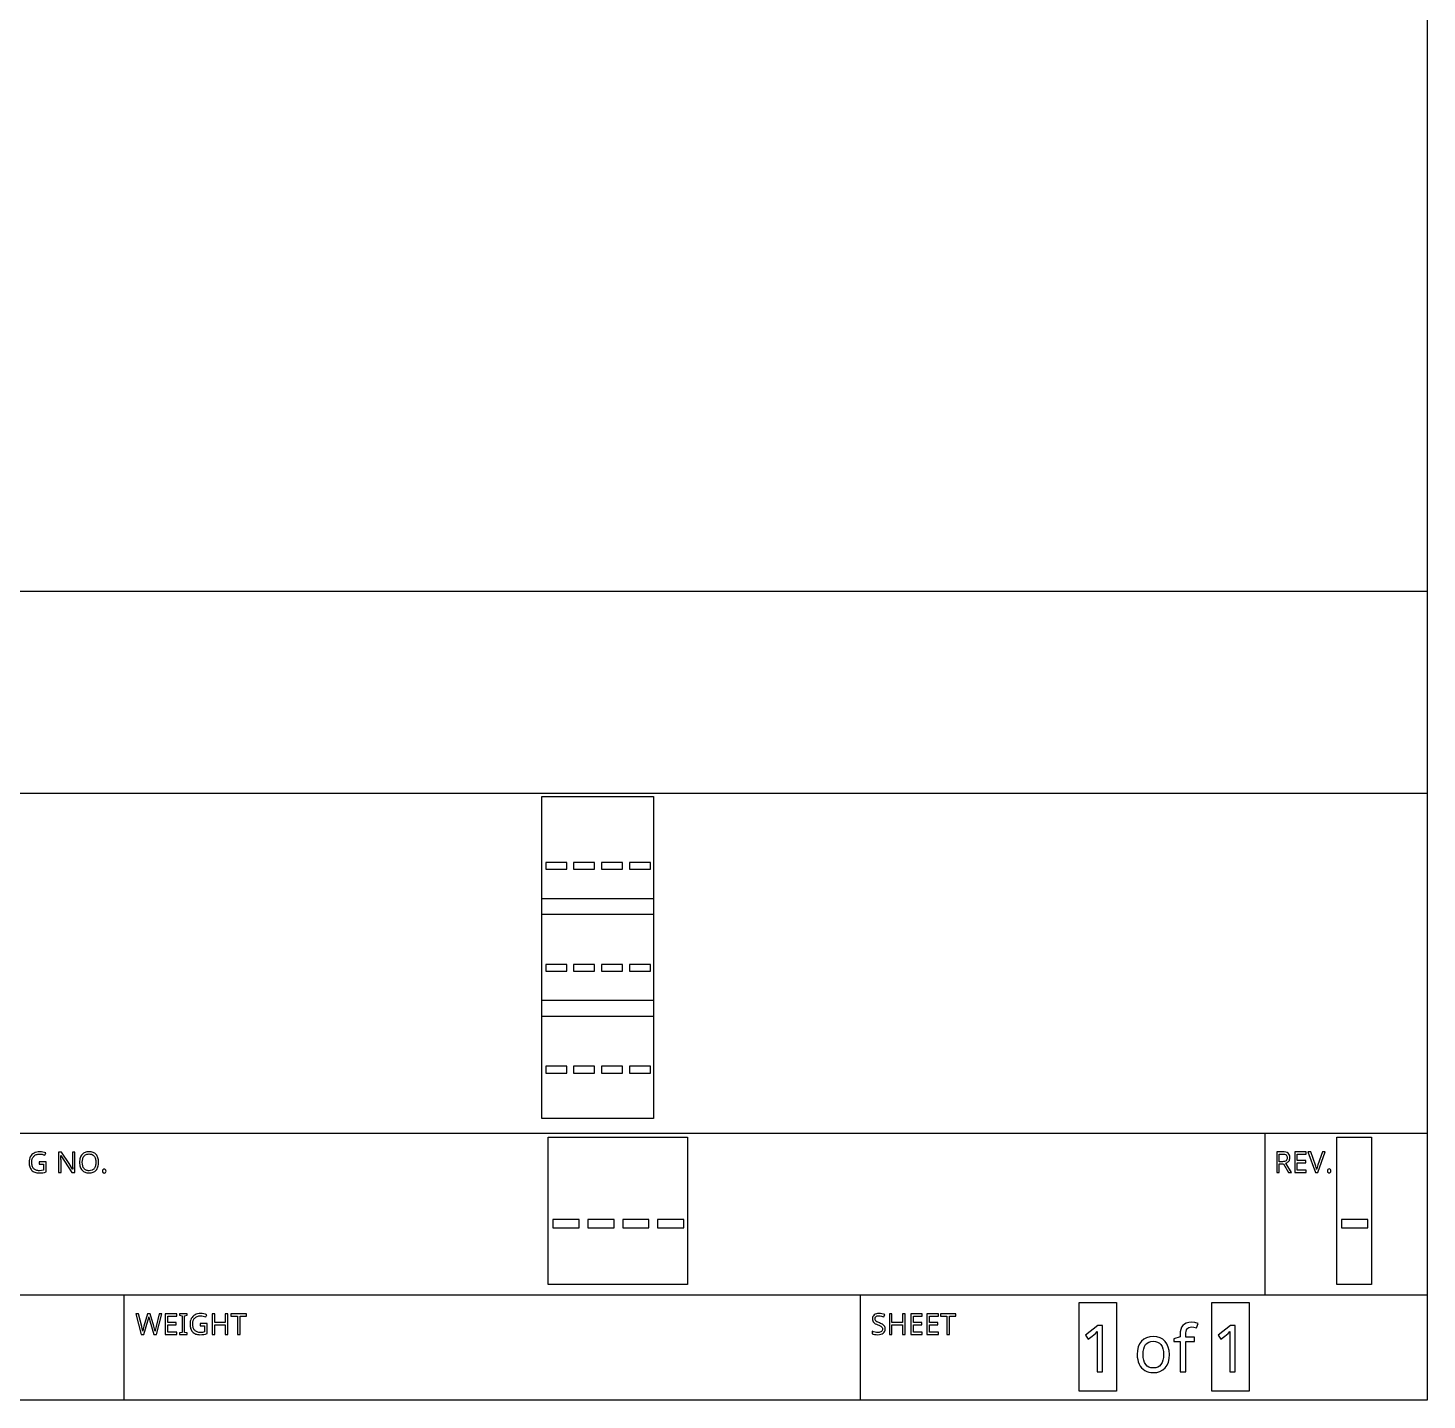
# Model space of a CAD drawing. Extents: x 20 to 297, y 10 to 200.
# Drawn here: x 231.1 to 297, y 10 to 74.6 of the extents above; entities that cross this region are included whole.
import ezdxf

# ---------------------------------------------------------------- set-up
doc = ezdxf.new("R2010")
doc.units = 0
doc.header["$LTSCALE"] = 12.7
doc.header["$MEASUREMENT"] = 0
doc.layers.add('BORDER_FRAME', color=7, linetype='CONTINUOUS')
doc.layers.add('TITLE_BLOCK', color=7, linetype='CONTINUOUS')

msp = doc.modelspace()

# ---------------------------------------------------------------- linework, layer by layer
at = {"layer": 'BORDER_FRAME'}
for p, q in [((297, 200), (297, 10)), ((297, 10), (20, 10))]:
    msp.add_line(p, q, dxfattribs=at)
at = {"layer": 'TITLE_BLOCK'}
for p, q in [((218.895, 48.1), (297, 48.1)), ((218.895, 38.575), (297, 38.575)), ((218.895, 22.573), (297, 22.573)), ((289.38, 14.953), (289.38, 22.573)), ((218.895, 14.953), (297, 14.953)), ((235.659, 10), (235.659, 14.953)), ((270.33, 10), (270.33, 14.953))]:
    msp.add_line(p, q, dxfattribs=at)
at = {"layer": 'TITLE_BLOCK', "color": 254}
for points in [[(255.319, 32.868), (255.319, 38.427), (260.574, 38.427), (260.574, 32.868), (255.319, 32.868)], [(255.319, 28.067), (255.319, 33.627), (260.574, 33.627), (260.574, 28.067), (255.319, 28.067)], [(255.319, 23.267), (255.319, 28.826), (260.574, 28.826), (260.574, 23.267), (255.319, 23.267)], [(255.615, 15.439), (255.615, 22.388), (262.183, 22.388), (262.183, 15.439), (255.615, 15.439)], [(292.749, 15.439), (292.749, 22.388), (294.391, 22.388), (294.391, 15.439), (292.749, 15.439)], [(280.624, 10.423), (280.624, 14.593), (282.374, 14.593), (282.374, 10.423), (280.624, 10.423)], [(286.871, 10.423), (286.871, 14.593), (288.622, 14.593), (288.622, 10.423), (286.871, 10.423)]]:
    msp.add_lwpolyline(points, close=True, dxfattribs=at)
at = {"layer": 'TITLE_BLOCK'}
for points in [[(255.503, 34.999), (256.491, 34.999), (256.491, 35.318), (255.503, 35.318), (255.503, 34.999)], [(256.816, 34.999), (257.805, 34.999), (257.805, 35.318), (256.816, 35.318), (256.816, 34.999)], [(258.13, 34.999), (259.119, 34.999), (259.119, 35.318), (258.13, 35.318), (258.13, 34.999)], [(259.443, 34.999), (260.432, 34.999), (260.432, 35.318), (259.443, 35.318), (259.443, 34.999)], [(255.503, 30.198), (256.491, 30.198), (256.491, 30.517), (255.503, 30.517), (255.503, 30.198)], [(256.816, 30.198), (257.805, 30.198), (257.805, 30.517), (256.816, 30.517), (256.816, 30.198)], [(258.13, 30.198), (259.119, 30.198), (259.119, 30.517), (258.13, 30.517), (258.13, 30.198)], [(259.443, 30.198), (260.432, 30.198), (260.432, 30.517), (259.443, 30.517), (259.443, 30.198)], [(255.503, 25.398), (256.491, 25.398), (256.491, 25.717), (255.503, 25.717), (255.503, 25.398)], [(256.816, 25.398), (257.805, 25.398), (257.805, 25.717), (256.816, 25.717), (256.816, 25.398)], [(258.13, 25.398), (259.119, 25.398), (259.119, 25.717), (258.13, 25.717), (258.13, 25.398)], [(259.443, 25.398), (260.432, 25.398), (260.432, 25.717), (259.443, 25.717), (259.443, 25.398)], [(231.644, 21.221), (231.644, 21.112), (231.857, 21.112), (231.857, 20.824), (231.763, 20.807), (231.667, 20.801), (231.667, 20.801), (231.623, 20.802), (231.582, 20.807), (231.544, 20.815), (231.509, 20.825), (231.509, 20.825), (231.476, 20.84), (231.446, 20.857), (231.419, 20.878), (231.394, 20.901), (231.394, 20.901), (231.372, 20.928), (231.353, 20.957), (231.337, 20.989), (231.324, 21.024), (231.324, 21.024), (231.314, 21.062), (231.306, 21.104), (231.302, 21.147), (231.301, 21.194), (231.301, 21.194), (231.306, 21.28), (231.324, 21.357), (231.324, 21.357), (231.338, 21.392), (231.355, 21.424), (231.375, 21.454), (231.398, 21.481), (231.398, 21.481), (231.424, 21.506), (231.451, 21.527), (231.482, 21.545), (231.514, 21.56), (231.514, 21.56), (231.55, 21.571), (231.587, 21.58), (231.627, 21.585), (231.669, 21.586), (231.669, 21.586), (231.731, 21.583), (231.793, 21.572), (231.856, 21.555), (231.92, 21.53), (231.92, 21.53), (231.966, 21.637), (231.898, 21.662), (231.827, 21.68), (231.753, 21.69), (231.677, 21.694), (231.677, 21.694), (231.602, 21.69), (231.532, 21.679), (231.467, 21.66), (231.407, 21.633), (231.407, 21.633), (231.354, 21.6), (231.307, 21.56), (231.307, 21.56), (231.267, 21.513), (231.233, 21.46), (231.233, 21.46), (231.207, 21.401), (231.188, 21.337), (231.177, 21.268), (231.173, 21.194), (231.173, 21.194), (231.175, 21.137), (231.18, 21.083), (231.19, 21.032), (231.203, 20.984), (231.203, 20.984), (231.22, 20.94), (231.241, 20.899), (231.266, 20.861), (231.295, 20.827), (231.295, 20.827), (231.326, 20.796), (231.361, 20.769), (231.399, 20.746), (231.441, 20.728), (231.441, 20.728), (231.485, 20.714), (231.533, 20.703), (231.584, 20.697), (231.638, 20.695), (231.638, 20.695), (231.737, 20.698), (231.823, 20.708), (231.823, 20.708), (231.902, 20.723), (231.98, 20.745), (231.98, 20.745), (231.98, 21.221), (231.644, 21.221)], [(233.336, 20.709), (233.336, 21.68), (233.222, 21.68), (233.222, 21.132), (233.222, 21.106), (233.223, 21.074), (233.224, 21.035), (233.226, 20.99), (233.226, 20.99), (233.228, 20.946), (233.229, 20.912), (233.23, 20.889), (233.231, 20.876), (233.231, 20.876), (233.226, 20.876), (233.057, 21.14), (232.738, 21.633), (232.708, 21.68), (232.566, 21.68), (232.566, 20.709), (232.679, 20.709), (232.679, 21.251), (232.679, 21.298), (232.677, 21.348), (232.675, 21.403), (232.671, 21.461), (232.671, 21.461), (232.668, 21.515), (232.673, 21.515), (233.193, 20.709), (233.336, 20.709)], [(234.448, 21.196), (234.446, 21.252), (234.44, 21.306), (234.431, 21.357), (234.418, 21.404), (234.418, 21.404), (234.401, 21.448), (234.381, 21.49), (234.358, 21.527), (234.33, 21.562), (234.33, 21.562), (234.299, 21.593), (234.265, 21.62), (234.228, 21.643), (234.189, 21.662), (234.189, 21.662), (234.146, 21.676), (234.101, 21.687), (234.053, 21.693), (234.001, 21.695), (234.001, 21.695), (233.948, 21.693), (233.899, 21.687), (233.852, 21.676), (233.809, 21.662), (233.809, 21.662), (233.769, 21.644), (233.732, 21.621), (233.698, 21.595), (233.667, 21.564), (233.667, 21.564), (233.64, 21.53), (233.616, 21.492), (233.596, 21.451), (233.579, 21.407), (233.579, 21.407), (233.567, 21.359), (233.558, 21.308), (233.553, 21.254), (233.551, 21.197), (233.551, 21.197), (233.553, 21.139), (233.558, 21.084), (233.567, 21.032), (233.58, 20.984), (233.58, 20.984), (233.597, 20.94), (233.617, 20.899), (233.64, 20.861), (233.668, 20.826), (233.668, 20.826), (233.699, 20.795), (233.732, 20.769), (233.769, 20.746), (233.809, 20.728), (233.809, 20.728), (233.852, 20.714), (233.899, 20.703), (233.948, 20.697), (234, 20.695), (234, 20.695), (234.051, 20.697), (234.1, 20.704), (234.145, 20.714), (234.188, 20.728), (234.188, 20.728), (234.228, 20.747), (234.265, 20.77), (234.299, 20.797), (234.33, 20.829), (234.33, 20.829), (234.357, 20.864), (234.381, 20.902), (234.401, 20.943), (234.418, 20.987), (234.418, 20.987), (234.431, 21.034), (234.44, 21.085), (234.446, 21.139), (234.448, 21.196), (234.448, 21.196)], [(233.68, 21.196), (233.685, 21.286), (233.7, 21.364), (233.7, 21.364), (233.725, 21.432), (233.761, 21.487), (233.761, 21.487), (233.783, 21.511), (233.807, 21.531), (233.833, 21.548), (233.862, 21.562), (233.862, 21.562), (233.893, 21.573), (233.927, 21.581), (233.963, 21.586), (234.001, 21.588), (234.001, 21.588), (234.039, 21.586), (234.074, 21.581), (234.107, 21.573), (234.138, 21.562), (234.138, 21.562), (234.193, 21.532), (234.238, 21.489), (234.238, 21.489), (234.257, 21.462), (234.273, 21.433), (234.286, 21.401), (234.298, 21.366), (234.298, 21.366), (234.307, 21.328), (234.313, 21.287), (234.317, 21.243), (234.318, 21.196), (234.318, 21.196), (234.317, 21.148), (234.313, 21.104), (234.307, 21.062), (234.298, 21.024), (234.298, 21.024), (234.286, 20.989), (234.273, 20.956), (234.256, 20.927), (234.237, 20.901), (234.237, 20.901), (234.216, 20.877), (234.192, 20.857), (234.166, 20.84), (234.137, 20.825), (234.137, 20.825), (234.073, 20.807), (234, 20.801), (234, 20.801), (233.962, 20.802), (233.926, 20.807), (233.893, 20.815), (233.862, 20.826), (233.862, 20.826), (233.833, 20.84), (233.807, 20.858), (233.783, 20.878), (233.761, 20.902), (233.761, 20.902), (233.725, 20.958), (233.7, 21.025), (233.7, 21.025), (233.685, 21.105), (233.68, 21.196), (233.68, 21.196)], [(290.045, 21.121), (290.239, 21.121), (290.474, 20.72), (290.617, 20.72), (290.35, 21.155), (290.396, 21.174), (290.435, 21.196), (290.435, 21.196), (290.468, 21.223), (290.496, 21.253), (290.496, 21.253), (290.517, 21.288), (290.532, 21.326), (290.532, 21.326), (290.542, 21.369), (290.545, 21.415), (290.545, 21.415), (290.54, 21.48), (290.523, 21.536), (290.523, 21.536), (290.496, 21.583), (290.458, 21.622), (290.458, 21.622), (290.409, 21.652), (290.348, 21.674), (290.348, 21.674), (290.275, 21.687), (290.191, 21.691), (290.191, 21.691), (289.923, 21.691), (289.923, 20.72), (290.045, 20.72), (290.045, 21.121)], [(290.045, 21.225), (290.045, 21.586), (290.184, 21.586), (290.242, 21.583), (290.291, 21.575), (290.291, 21.575), (290.331, 21.562), (290.363, 21.543), (290.363, 21.543), (290.387, 21.519), (290.404, 21.489), (290.404, 21.489), (290.415, 21.452), (290.418, 21.409), (290.418, 21.409), (290.415, 21.366), (290.404, 21.329), (290.404, 21.329), (290.387, 21.297), (290.364, 21.271), (290.364, 21.271), (290.332, 21.251), (290.293, 21.236), (290.293, 21.236), (290.246, 21.228), (290.191, 21.225), (290.191, 21.225), (290.045, 21.225)], [(291.312, 20.72), (291.312, 20.827), (290.892, 20.827), (290.892, 21.174), (291.288, 21.174), (291.288, 21.281), (290.892, 21.281), (290.892, 21.584), (291.312, 21.584), (291.312, 21.691), (290.77, 21.691), (290.77, 20.72), (291.312, 20.72)], [(291.394, 21.691), (291.741, 20.72), (291.864, 20.72), (292.211, 21.691), (292.081, 21.691), (291.864, 21.071), (291.843, 21.008), (291.826, 20.952), (291.812, 20.901), (291.802, 20.856), (291.802, 20.856), (291.791, 20.904), (291.777, 20.956), (291.76, 21.01), (291.741, 21.068), (291.741, 21.068), (291.522, 21.691), (291.394, 21.691)], [(234.628, 20.782), (234.633, 20.743), (234.633, 20.743), (234.64, 20.727), (234.65, 20.714), (234.65, 20.714), (234.662, 20.703), (234.676, 20.695), (234.676, 20.695), (234.711, 20.689), (234.711, 20.689), (234.747, 20.695), (234.747, 20.695), (234.762, 20.703), (234.774, 20.714), (234.774, 20.714), (234.791, 20.743), (234.791, 20.743), (234.797, 20.782), (234.797, 20.782), (234.795, 20.803), (234.791, 20.821), (234.791, 20.821), (234.774, 20.849), (234.774, 20.849), (234.747, 20.867), (234.747, 20.867), (234.711, 20.873), (234.711, 20.873), (234.675, 20.867), (234.675, 20.867), (234.649, 20.849), (234.649, 20.849), (234.633, 20.821), (234.633, 20.821), (234.628, 20.782), (234.628, 20.782)], [(292.308, 20.794), (292.314, 20.754), (292.314, 20.754), (292.32, 20.738), (292.33, 20.725), (292.33, 20.725), (292.342, 20.714), (292.356, 20.707), (292.356, 20.707), (292.391, 20.701), (292.391, 20.701), (292.427, 20.707), (292.427, 20.707), (292.442, 20.714), (292.455, 20.725), (292.455, 20.725), (292.471, 20.754), (292.471, 20.754), (292.477, 20.794), (292.477, 20.794), (292.476, 20.814), (292.471, 20.832), (292.471, 20.832), (292.455, 20.861), (292.455, 20.861), (292.427, 20.879), (292.427, 20.879), (292.391, 20.885), (292.391, 20.885), (292.356, 20.879), (292.356, 20.879), (292.33, 20.861), (292.33, 20.861), (292.314, 20.832), (292.314, 20.832), (292.308, 20.794), (292.308, 20.794)], [(255.844, 18.103), (257.08, 18.103), (257.08, 18.501), (255.844, 18.501), (255.844, 18.103)], [(257.486, 18.103), (258.722, 18.103), (258.722, 18.501), (257.486, 18.501), (257.486, 18.103)], [(259.128, 18.103), (260.364, 18.103), (260.364, 18.501), (259.128, 18.501), (259.128, 18.103)], [(260.77, 18.103), (262.006, 18.103), (262.006, 18.501), (260.77, 18.501), (260.77, 18.103)], [(292.978, 18.103), (294.214, 18.103), (294.214, 18.501), (292.978, 18.501), (292.978, 18.103)], [(237.175, 13.09), (237.433, 14.061), (237.306, 14.061), (237.156, 13.469), (237.139, 13.402), (237.125, 13.341), (237.115, 13.286), (237.108, 13.237), (237.108, 13.237), (237.086, 13.355), (237.055, 13.471), (237.055, 13.471), (236.876, 14.061), (236.75, 14.061), (236.579, 13.475), (236.547, 13.351), (236.527, 13.237), (236.527, 13.237), (236.507, 13.352), (236.48, 13.468), (236.48, 13.468), (236.33, 14.061), (236.202, 14.061), (236.459, 13.09), (236.583, 13.09), (236.766, 13.722), (236.783, 13.779), (236.796, 13.831), (236.806, 13.877), (236.813, 13.918), (236.813, 13.918), (236.819, 13.888), (236.829, 13.845), (236.843, 13.792), (236.862, 13.726), (236.862, 13.726), (237.051, 13.09), (237.175, 13.09)], [(238.126, 13.09), (238.126, 13.197), (237.706, 13.197), (237.706, 13.544), (238.102, 13.544), (238.102, 13.651), (237.706, 13.651), (237.706, 13.954), (238.126, 13.954), (238.126, 14.061), (237.583, 14.061), (237.583, 13.09), (238.126, 13.09)], [(238.613, 13.09), (238.613, 13.16), (238.499, 13.186), (238.499, 13.964), (238.613, 13.991), (238.613, 14.061), (238.262, 14.061), (238.262, 13.991), (238.377, 13.964), (238.377, 13.186), (238.262, 13.16), (238.262, 13.09), (238.613, 13.09)], [(239.223, 13.603), (239.223, 13.494), (239.436, 13.494), (239.436, 13.205), (239.342, 13.188), (239.246, 13.182), (239.246, 13.182), (239.202, 13.184), (239.162, 13.188), (239.124, 13.196), (239.088, 13.207), (239.088, 13.207), (239.055, 13.221), (239.025, 13.238), (238.998, 13.259), (238.973, 13.283), (238.973, 13.283), (238.951, 13.309), (238.932, 13.338), (238.916, 13.37), (238.903, 13.405), (238.903, 13.405), (238.893, 13.444), (238.885, 13.485), (238.881, 13.529), (238.88, 13.576), (238.88, 13.576), (238.886, 13.662), (238.904, 13.738), (238.904, 13.738), (238.917, 13.773), (238.934, 13.805), (238.954, 13.835), (238.977, 13.863), (238.977, 13.863), (239.003, 13.887), (239.031, 13.908), (239.061, 13.926), (239.094, 13.941), (239.094, 13.941), (239.129, 13.953), (239.166, 13.961), (239.206, 13.966), (239.248, 13.968), (239.248, 13.968), (239.31, 13.964), (239.372, 13.954), (239.435, 13.936), (239.499, 13.912), (239.499, 13.912), (239.545, 14.018), (239.477, 14.043), (239.406, 14.061), (239.332, 14.072), (239.256, 14.075), (239.256, 14.075), (239.181, 14.071), (239.111, 14.06), (239.046, 14.041), (238.987, 14.015), (238.987, 14.015), (238.933, 13.981), (238.886, 13.941), (238.886, 13.941), (238.846, 13.894), (238.813, 13.841), (238.813, 13.841), (238.786, 13.782), (238.767, 13.718), (238.756, 13.649), (238.752, 13.576), (238.752, 13.576), (238.754, 13.518), (238.76, 13.464), (238.769, 13.413), (238.782, 13.366), (238.782, 13.366), (238.799, 13.321), (238.82, 13.28), (238.845, 13.243), (238.874, 13.208), (238.874, 13.208), (238.906, 13.177), (238.94, 13.15), (238.979, 13.128), (239.02, 13.109), (239.02, 13.109), (239.065, 13.095), (239.112, 13.085), (239.163, 13.079), (239.217, 13.077), (239.217, 13.077), (239.316, 13.08), (239.402, 13.089), (239.402, 13.089), (239.481, 13.105), (239.559, 13.126), (239.559, 13.126), (239.559, 13.603), (239.223, 13.603)], [(240.535, 13.09), (240.535, 14.061), (240.412, 14.061), (240.412, 13.651), (239.914, 13.651), (239.914, 14.061), (239.792, 14.061), (239.792, 13.09), (239.914, 13.09), (239.914, 13.543), (240.412, 13.543), (240.412, 13.09), (240.535, 13.09)], [(241.108, 13.09), (241.108, 13.954), (241.41, 13.954), (241.41, 14.061), (240.682, 14.061), (240.682, 13.954), (240.985, 13.954), (240.985, 13.09), (241.108, 13.09)], [(271.487, 13.35), (271.485, 13.382), (271.481, 13.413), (271.473, 13.44), (271.462, 13.466), (271.462, 13.466), (271.43, 13.512), (271.383, 13.552), (271.383, 13.552), (271.353, 13.571), (271.316, 13.591), (271.273, 13.61), (271.222, 13.63), (271.222, 13.63), (271.18, 13.646), (271.144, 13.661), (271.113, 13.676), (271.089, 13.689), (271.089, 13.689), (271.053, 13.716), (271.028, 13.746), (271.028, 13.746), (271.014, 13.782), (271.014, 13.782), (271.009, 13.826), (271.009, 13.826), (271.012, 13.857), (271.021, 13.885), (271.021, 13.885), (271.036, 13.91), (271.058, 13.93), (271.058, 13.93), (271.085, 13.947), (271.116, 13.958), (271.116, 13.958), (271.152, 13.965), (271.193, 13.968), (271.193, 13.968), (271.248, 13.964), (271.305, 13.955), (271.365, 13.938), (271.426, 13.916), (271.426, 13.916), (271.464, 14.021), (271.401, 14.045), (271.336, 14.062), (271.267, 14.072), (271.196, 14.075), (271.196, 14.075), (271.13, 14.071), (271.07, 14.058), (271.07, 14.058), (271.017, 14.037), (270.971, 14.008), (270.971, 14.008), (270.934, 13.971), (270.907, 13.929), (270.907, 13.929), (270.891, 13.881), (270.886, 13.827), (270.886, 13.827), (270.889, 13.777), (270.9, 13.731), (270.9, 13.731), (270.918, 13.69), (270.944, 13.655), (270.944, 13.655), (270.977, 13.622), (271.021, 13.592), (271.074, 13.565), (271.136, 13.539), (271.136, 13.539), (271.181, 13.522), (271.219, 13.506), (271.251, 13.491), (271.278, 13.477), (271.278, 13.477), (271.318, 13.449), (271.345, 13.419), (271.345, 13.419), (271.359, 13.383), (271.359, 13.383), (271.365, 13.339), (271.365, 13.339), (271.361, 13.304), (271.351, 13.273), (271.351, 13.273), (271.334, 13.247), (271.31, 13.224), (271.31, 13.224), (271.278, 13.205), (271.241, 13.192), (271.241, 13.192), (271.196, 13.185), (271.146, 13.182), (271.146, 13.182), (271.079, 13.186), (271.008, 13.197), (271.008, 13.197), (270.938, 13.216), (270.873, 13.239), (270.873, 13.239), (270.873, 13.122), (270.925, 13.102), (270.987, 13.088), (271.059, 13.079), (271.14, 13.077), (271.14, 13.077), (271.217, 13.081), (271.286, 13.095), (271.286, 13.095), (271.345, 13.118), (271.395, 13.15), (271.395, 13.15), (271.435, 13.19), (271.464, 13.236), (271.464, 13.236), (271.481, 13.289), (271.487, 13.35), (271.487, 13.35)], [(272.426, 13.09), (272.426, 14.061), (272.304, 14.061), (272.304, 13.651), (271.805, 13.651), (271.805, 14.061), (271.683, 14.061), (271.683, 13.09), (271.805, 13.09), (271.805, 13.543), (272.304, 13.543), (272.304, 13.09), (272.426, 13.09)], [(273.234, 13.09), (273.234, 13.197), (272.814, 13.197), (272.814, 13.544), (273.21, 13.544), (273.21, 13.651), (272.814, 13.651), (272.814, 13.954), (273.234, 13.954), (273.234, 14.061), (272.692, 14.061), (272.692, 13.09), (273.234, 13.09)], [(273.991, 13.09), (273.991, 13.197), (273.571, 13.197), (273.571, 13.544), (273.967, 13.544), (273.967, 13.651), (273.571, 13.651), (273.571, 13.954), (273.991, 13.954), (273.991, 14.061), (273.448, 14.061), (273.448, 13.09), (273.991, 13.09)], [(274.513, 13.09), (274.513, 13.954), (274.814, 13.954), (274.814, 14.061), (274.086, 14.061), (274.086, 13.954), (274.39, 13.954), (274.39, 13.09), (274.513, 13.09)], [(281.726, 11.32), (281.726, 13.506), (281.503, 13.506), (280.911, 13.047), (281.051, 12.866), (281.225, 13.009), (281.385, 13.141), (281.385, 13.141), (281.475, 13.225), (281.475, 13.225), (281.466, 13.044), (281.463, 12.848), (281.463, 12.848), (281.463, 11.32), (281.726, 11.32)], [(286.053, 12.752), (286.053, 12.962), (285.639, 12.962), (285.639, 13.068), (285.644, 13.158), (285.656, 13.235), (285.656, 13.235), (285.676, 13.3), (285.705, 13.352), (285.705, 13.352), (285.742, 13.391), (285.787, 13.419), (285.787, 13.419), (285.843, 13.436), (285.907, 13.441), (285.907, 13.441), (286.02, 13.43), (286.151, 13.397), (286.151, 13.397), (286.222, 13.607), (286.062, 13.649), (285.904, 13.663), (285.904, 13.663), (285.777, 13.653), (285.666, 13.625), (285.666, 13.625), (285.575, 13.579), (285.5, 13.513), (285.5, 13.513), (285.443, 13.429), (285.402, 13.326), (285.402, 13.326), (285.378, 13.205), (285.37, 13.065), (285.37, 13.065), (285.37, 12.971), (285.083, 12.878), (285.083, 12.752), (285.37, 12.752), (285.37, 11.32), (285.639, 11.32), (285.639, 12.752), (286.053, 12.752)], [(287.973, 11.32), (287.973, 13.506), (287.75, 13.506), (287.158, 13.047), (287.299, 12.866), (287.473, 13.009), (287.632, 13.141), (287.632, 13.141), (287.722, 13.225), (287.722, 13.225), (287.713, 13.044), (287.71, 12.848), (287.71, 12.848), (287.71, 11.32), (287.973, 11.32)], [(284.871, 12.144), (284.858, 12.329), (284.819, 12.494), (284.819, 12.494), (284.755, 12.639), (284.666, 12.763), (284.666, 12.763), (284.556, 12.862), (284.427, 12.933), (284.427, 12.933), (284.28, 12.977), (284.116, 12.992), (284.116, 12.992), (283.945, 12.977), (283.795, 12.935), (283.795, 12.935), (283.664, 12.865), (283.554, 12.767), (283.554, 12.767), (283.466, 12.644), (283.403, 12.5), (283.403, 12.5), (283.366, 12.333), (283.354, 12.144), (283.354, 12.144), (283.359, 12.019), (283.377, 11.902), (283.406, 11.794), (283.446, 11.692), (283.446, 11.692), (283.498, 11.601), (283.558, 11.52), (283.558, 11.52), (283.629, 11.451), (283.711, 11.393), (283.711, 11.393), (283.8, 11.348), (283.895, 11.316), (283.895, 11.316), (283.997, 11.297), (284.106, 11.29), (284.106, 11.29), (284.275, 11.304), (284.426, 11.346), (284.426, 11.346), (284.556, 11.417), (284.668, 11.516), (284.668, 11.516), (284.757, 11.639), (284.82, 11.785), (284.82, 11.785), (284.858, 11.953), (284.871, 12.144), (284.871, 12.144)], [(283.632, 12.144), (283.639, 12.29), (283.66, 12.416), (283.66, 12.416), (283.697, 12.523), (283.75, 12.61), (283.75, 12.61), (283.817, 12.678), (283.899, 12.727), (283.899, 12.727), (283.996, 12.756), (284.109, 12.766), (284.109, 12.766), (284.22, 12.756), (284.316, 12.725), (284.316, 12.725), (284.4, 12.677), (284.469, 12.609), (284.469, 12.609), (284.523, 12.521), (284.562, 12.414), (284.562, 12.414), (284.585, 12.289), (284.593, 12.144), (284.593, 12.144), (284.585, 11.998), (284.562, 11.87), (284.562, 11.87), (284.524, 11.763), (284.47, 11.673), (284.47, 11.673), (284.402, 11.602), (284.319, 11.552), (284.319, 11.552), (284.223, 11.523), (284.113, 11.513), (284.113, 11.513), (284.001, 11.523), (283.904, 11.552), (283.904, 11.552), (283.821, 11.602), (283.753, 11.673), (283.753, 11.673), (283.699, 11.763), (283.662, 11.87), (283.662, 11.87), (283.639, 11.998), (283.632, 12.144), (283.632, 12.144)]]:
    msp.add_lwpolyline(points, close=True, dxfattribs=at)

doc.saveas('drawing.dxf')
